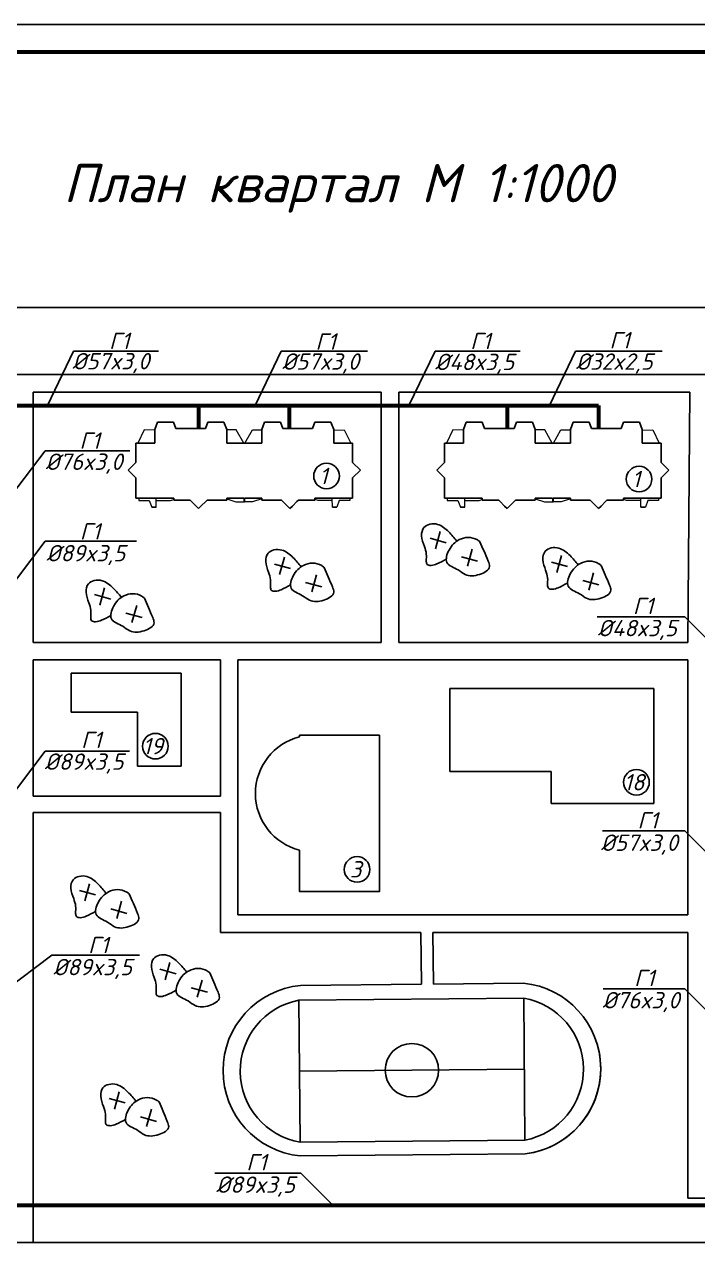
# Model space of a CAD drawing. Header units: millimetres. Extents: x -710977 to 10671, y -929782 to 89628.
# Drawn here: x 1437 to 1560.2, y 3956.5 to 4179.6 of the extents above; entities that cross this region are included whole.
import ezdxf

# ---------------------------------------------------------------- set-up
doc = ezdxf.new("R2010")
doc.units = ezdxf.units.MM
doc.header["$LTSCALE"] = 0.4
for name, color, linetype, lineweight in [('2', 5, 'Continuous', 50), ('5', 7, 'Continuous', 25), ('A-FLOR', 192, 'Continuous', 9), ('A-WALL', 113, 'Continuous', 9), ('газ', 7, 'Continuous', 40), ('основной', 7, 'Continuous', 60)]:
    doc.layers.add(name, color=color, linetype=linetype, lineweight=lineweight)
for name, color, linetype in [('VPORTS', 7, 'Continuous'), ('А1', 7, 'Continuous'), ('кварталыИнфо', 7, 'Continuous'), ('оси', 255, 'Continuous'), ('план', 7, 'Continuous')]:
    doc.layers.add(name, color=color, linetype=linetype)
doc.styles.add('текстовый', font='isocpeui.ttf', dxfattribs={"height": 5})

msp = doc.modelspace()

# ---------------------------------------------------------------- linework, layer by layer
at = {"linetype": 'ByBlock'}
for p, q in [((1369.066, 4127.785), (1640.78, 4127.785)), ((1640.78, 3956.54), (1369.066, 3956.54))]:
    msp.add_line(p, q, dxfattribs=at)
at = {"color": 7, "lineweight": 25}
for p, q in [((1462.251, 4106.814), (1463.403, 4106.814)), ((1465.389, 4105.662), (1466.541, 4105.662)), ((1471.482, 4106.814), (1472.634, 4106.814)), ((1483.008, 4106.814), (1481.856, 4106.814)), ((1489.101, 4105.662), (1487.949, 4105.662)), ((1492.239, 4106.814), (1491.087, 4106.814)), ((1518.712, 4106.814), (1519.864, 4106.814)), ((1521.849, 4105.662), (1523.001, 4105.662)), ((1527.943, 4106.814), (1529.095, 4106.814)), ((1539.468, 4106.814), (1538.316, 4106.814)), ((1545.561, 4105.662), (1544.409, 4105.662)), ((1548.699, 4106.814), (1547.547, 4106.814)), ((1465.498, 4092.51), (1466.65, 4092.51)), ((1467.608, 4092.256), (1468.422, 4091.441)), ((1469.382, 4091.459), (1470.196, 4092.273)), ((1471.341, 4092.51), (1472.493, 4092.51)), ((1483.149, 4092.51), (1481.997, 4092.51)), ((1485.109, 4091.459), (1484.294, 4092.273)), ((1486.883, 4092.256), (1486.068, 4091.441)), ((1488.993, 4092.51), (1487.841, 4092.51)), ((1521.958, 4092.51), (1523.11, 4092.51)), ((1524.068, 4092.256), (1524.882, 4091.441)), ((1525.842, 4091.459), (1526.656, 4092.273)), ((1527.801, 4092.51), (1528.953, 4092.51)), ((1539.609, 4092.51), (1538.457, 4092.51)), ((1541.569, 4091.459), (1540.754, 4092.273)), ((1543.343, 4092.256), (1542.528, 4091.441)), ((1545.453, 4092.51), (1544.301, 4092.51))]:
    msp.add_line(p, q, dxfattribs=at)
msp.add_line((1438.611, 4035.3), (1438.611, 3956.54))
at = {"color": 0, "ltscale": 0.5}
for centre in [(1492.299, 4096.934), (1549.486, 4096.373), (1460.976, 4047.457), (1548.999, 4040.845), (1497.887, 4024.887)]:
    msp.add_circle(centre, 2.347, dxfattribs=at)
at = {"layer": '2', "color": 0, "lineweight": 60}
for p, q in [((1433.337, 4109.852), (1542.035, 4109.852)), ((1468.941, 4105.662), (1468.941, 4109.852)), ((1485.549, 4105.662), (1485.549, 4109.852)), ((1525.401, 4105.662), (1525.401, 4109.852)), ((1542.035, 4109.852), (1542.035, 4105.662)), ((1433.337, 3963.373), (1563.726, 3963.373))]:
    msp.add_line(p, q, dxfattribs=at)
at = {"layer": '5'}
for p, q in [((1487.524, 4003.634), (1509.645, 4003.867)), ((1511.856, 4003.89), (1528.342, 4004.063)), ((1487.218, 4000.931), (1528.371, 4001.298)), ((1487.45, 3974.935), (1487.218, 4000.931)), ((1528.371, 4001.298), (1528.603, 3975.302)), ((1487.334, 3987.933), (1528.487, 3988.3)), ((1528.603, 3975.302), (1487.45, 3974.935)), ((1528.62, 3972.793), (1487.484, 3972.426))]:
    msp.add_line(p, q, dxfattribs=at)
msp.add_circle((1507.91, 3988.116), 4.891, dxfattribs=at)
for centre, radius, start, end in [((1489.039, 3988.028), 15.679, 95.54381, 264.31004), ((1526.734, 3988.412), 15.733, 276.88353, 84.13333), ((1489.72, 3987.954), 13.216, 100.91162, 260.11073), ((1526.101, 3988.278), 13.216, 280.91162, 80.11073), ((1526.734, 3988.412), 15.733, 276.88353, 11.51208)]:
    msp.add_arc(centre, radius, start, end, dxfattribs=at)
at = {"layer": 'A-FLOR', "color": 0}
for p, q in [((1458.955, 4105.364), (1457.767, 4102.974)), ((1460.877, 4105.355), (1458.955, 4105.364)), ((1475.757, 4105.374), (1474.029, 4105.374)), ((1477.149, 4102.974), (1475.757, 4105.374)), ((1477.341, 4102.974), (1478.733, 4105.374)), ((1478.733, 4105.374), (1480.461, 4105.374)), ((1493.613, 4105.355), (1495.536, 4105.364)), ((1495.536, 4105.364), (1496.724, 4102.974)), ((1515.415, 4105.364), (1514.227, 4102.974)), ((1517.337, 4105.355), (1515.415, 4105.364)), ((1532.217, 4105.374), (1530.489, 4105.374)), ((1533.609, 4102.974), (1532.217, 4105.374)), ((1533.801, 4102.974), (1535.193, 4105.374)), ((1535.193, 4105.374), (1536.921, 4105.374)), ((1550.073, 4105.355), (1551.996, 4105.364)), ((1551.996, 4105.364), (1553.184, 4102.974)), ((1457.925, 4092.894), (1457.925, 4092.437)), ((1457.925, 4092.437), (1459.862, 4092.437)), ((1459.862, 4092.437), (1460.318, 4091.213)), ((1461.132, 4091.213), (1461.137, 4092.894)), ((1461.136, 4092.432), (1463.753, 4092.437)), ((1463.753, 4092.437), (1464.333, 4092.653)), ((1474.029, 4092.726), (1475.713, 4092.197)), ((1475.713, 4092.197), (1477.186, 4092.197)), ((1478.778, 4092.197), (1477.305, 4092.197)), ((1480.461, 4092.726), (1478.778, 4092.197)), ((1490.737, 4092.437), (1490.157, 4092.653)), ((1493.355, 4092.432), (1490.737, 4092.437)), ((1493.358, 4091.213), (1493.354, 4092.894)), ((1494.629, 4092.437), (1494.173, 4091.213)), ((1496.566, 4092.437), (1494.629, 4092.437)), ((1496.566, 4092.894), (1496.566, 4092.437)), ((1514.385, 4092.894), (1514.385, 4092.437)), ((1514.385, 4092.437), (1516.322, 4092.437)), ((1516.322, 4092.437), (1516.778, 4091.213)), ((1517.592, 4091.213), (1517.597, 4092.894)), ((1517.596, 4092.432), (1520.213, 4092.437)), ((1520.213, 4092.437), (1520.793, 4092.653)), ((1530.489, 4092.726), (1532.173, 4092.197)), ((1532.173, 4092.197), (1533.646, 4092.197)), ((1535.238, 4092.197), (1533.765, 4092.197)), ((1536.921, 4092.726), (1535.238, 4092.197)), ((1547.198, 4092.437), (1546.617, 4092.653)), ((1549.815, 4092.432), (1547.198, 4092.437)), ((1549.818, 4091.213), (1549.814, 4092.894)), ((1551.089, 4092.437), (1550.633, 4091.213)), ((1553.026, 4092.437), (1551.089, 4092.437)), ((1553.026, 4092.894), (1553.026, 4092.437))]:
    msp.add_line(p, q, dxfattribs=at)
at = {"layer": 'A-WALL', "lineweight": 25}
for p, q in [((1461.383, 4106.814), (1460.877, 4105.465)), ((1460.877, 4105.465), (1460.877, 4102.974)), ((1462.251, 4106.814), (1461.383, 4106.814)), ((1464.308, 4106.814), (1463.403, 4106.814)), ((1464.74, 4105.662), (1464.308, 4106.814)), ((1465.389, 4105.662), (1464.74, 4105.662)), ((1468.365, 4105.662), (1466.541, 4105.662)), ((1470.167, 4105.662), (1469.517, 4105.662)), ((1470.599, 4106.814), (1470.167, 4105.662)), ((1471.482, 4106.814), (1470.599, 4106.814)), ((1473.524, 4106.814), (1472.634, 4106.814)), ((1474.029, 4105.465), (1473.524, 4106.814)), ((1474.029, 4102.974), (1474.029, 4105.465)), ((1480.461, 4105.465), (1480.967, 4106.814)), ((1480.461, 4102.974), (1480.461, 4105.465)), ((1480.967, 4106.814), (1481.856, 4106.814)), ((1483.008, 4106.814), (1483.892, 4106.814)), ((1483.892, 4106.814), (1484.324, 4105.662)), ((1484.324, 4105.662), (1484.973, 4105.662)), ((1486.125, 4105.662), (1487.949, 4105.662)), ((1489.101, 4105.662), (1489.751, 4105.662)), ((1489.751, 4105.662), (1490.183, 4106.814)), ((1490.183, 4106.814), (1491.087, 4106.814)), ((1492.239, 4106.814), (1493.108, 4106.814)), ((1493.108, 4106.814), (1493.613, 4105.465)), ((1493.613, 4105.465), (1493.613, 4102.974)), ((1517.843, 4106.814), (1517.337, 4105.465)), ((1517.337, 4105.465), (1517.337, 4102.974)), ((1518.712, 4106.814), (1517.843, 4106.814)), ((1520.768, 4106.814), (1519.864, 4106.814)), ((1521.2, 4105.662), (1520.768, 4106.814)), ((1521.849, 4105.662), (1521.2, 4105.662)), ((1524.825, 4105.662), (1523.001, 4105.662)), ((1526.627, 4105.662), (1525.977, 4105.662)), ((1527.059, 4106.814), (1526.627, 4105.662)), ((1527.943, 4106.814), (1527.059, 4106.814)), ((1529.984, 4106.814), (1529.095, 4106.814)), ((1530.489, 4105.465), (1529.984, 4106.814)), ((1530.489, 4102.974), (1530.489, 4105.465)), ((1536.921, 4105.465), (1537.427, 4106.814)), ((1536.921, 4102.974), (1536.921, 4105.465)), ((1537.427, 4106.814), (1538.316, 4106.814)), ((1539.468, 4106.814), (1540.352, 4106.814)), ((1540.352, 4106.814), (1540.784, 4105.662)), ((1540.784, 4105.662), (1541.433, 4105.662)), ((1542.585, 4105.662), (1544.409, 4105.662)), ((1545.561, 4105.662), (1546.211, 4105.662)), ((1546.211, 4105.662), (1546.643, 4106.814)), ((1546.643, 4106.814), (1547.547, 4106.814)), ((1548.699, 4106.814), (1549.568, 4106.814)), ((1549.568, 4106.814), (1550.073, 4105.465)), ((1550.073, 4105.465), (1550.073, 4102.974)), ((1457.421, 4102.974), (1457.421, 4099.432)), ((1458.957, 4102.974), (1457.421, 4102.974)), ((1460.877, 4102.974), (1459.689, 4102.974)), ((1474.701, 4102.974), (1474.029, 4102.974)), ((1477.245, 4102.974), (1475.433, 4102.974)), ((1477.245, 4102.974), (1479.058, 4102.974)), ((1479.789, 4102.974), (1480.461, 4102.974)), ((1493.613, 4102.974), (1494.802, 4102.974)), ((1494.946, 4102.974), (1497.069, 4102.974)), ((1497.069, 4102.974), (1497.069, 4099.432)), ((1513.881, 4102.974), (1513.881, 4099.432)), ((1515.417, 4102.974), (1513.881, 4102.974)), ((1517.337, 4102.974), (1516.149, 4102.974)), ((1531.161, 4102.974), (1530.489, 4102.974)), ((1533.705, 4102.974), (1531.893, 4102.974)), ((1533.705, 4102.974), (1535.518, 4102.974)), ((1536.249, 4102.974), (1536.921, 4102.974)), ((1550.073, 4102.974), (1551.262, 4102.974)), ((1551.406, 4102.974), (1553.529, 4102.974)), ((1553.529, 4102.974), (1553.529, 4099.432)), ((1457.421, 4099.432), (1455.998, 4098.009)), ((1497.069, 4099.432), (1498.492, 4098.009)), ((1513.881, 4099.432), (1512.458, 4098.009)), ((1553.529, 4099.432), (1554.952, 4098.009)), ((1455.998, 4098.009), (1457.421, 4096.586)), ((1457.421, 4096.586), (1457.421, 4092.894)), ((1498.492, 4098.009), (1497.069, 4096.586)), ((1497.069, 4096.586), (1497.069, 4092.894)), ((1512.458, 4098.009), (1513.881, 4096.586)), ((1513.881, 4096.586), (1513.881, 4092.894)), ((1554.952, 4098.009), (1553.529, 4096.586)), ((1553.529, 4096.586), (1553.529, 4092.894)), ((1457.421, 4092.894), (1458.726, 4092.894)), ((1459.656, 4092.894), (1462.093, 4092.894)), ((1462.825, 4092.894), (1464.333, 4092.894)), ((1464.333, 4092.894), (1464.333, 4092.51)), ((1464.333, 4092.51), (1465.498, 4092.51)), ((1466.65, 4092.51), (1467.354, 4092.51)), ((1467.354, 4092.51), (1467.608, 4092.256)), ((1470.196, 4092.273), (1470.433, 4092.51)), ((1470.433, 4092.51), (1471.341, 4092.51)), ((1472.493, 4092.51), (1474.029, 4092.51)), ((1474.029, 4092.51), (1474.029, 4092.894)), ((1474.029, 4092.894), (1475.602, 4092.894)), ((1475.746, 4092.894), (1477.186, 4092.894)), ((1478.745, 4092.894), (1477.305, 4092.894)), ((1480.461, 4092.894), (1478.889, 4092.894)), ((1480.461, 4092.51), (1480.461, 4092.894)), ((1481.997, 4092.51), (1480.461, 4092.51)), ((1484.058, 4092.51), (1483.149, 4092.51)), ((1484.294, 4092.273), (1484.058, 4092.51)), ((1487.137, 4092.51), (1486.883, 4092.256)), ((1487.841, 4092.51), (1487.137, 4092.51)), ((1490.157, 4092.51), (1488.993, 4092.51)), ((1491.666, 4092.894), (1490.157, 4092.894)), ((1490.157, 4092.894), (1490.157, 4092.51)), ((1494.237, 4092.894), (1492.397, 4092.894)), ((1497.069, 4092.894), (1495.765, 4092.894)), ((1513.881, 4092.894), (1515.186, 4092.894)), ((1516.116, 4092.894), (1518.553, 4092.894)), ((1519.285, 4092.894), (1520.793, 4092.894)), ((1520.793, 4092.894), (1520.793, 4092.51)), ((1520.793, 4092.51), (1521.958, 4092.51)), ((1523.11, 4092.51), (1523.814, 4092.51)), ((1523.814, 4092.51), (1524.068, 4092.256)), ((1526.656, 4092.273), (1526.893, 4092.51)), ((1526.893, 4092.51), (1527.801, 4092.51)), ((1528.953, 4092.51), (1530.489, 4092.51)), ((1530.489, 4092.51), (1530.489, 4092.894)), ((1530.489, 4092.894), (1532.062, 4092.894)), ((1532.206, 4092.894), (1533.646, 4092.894)), ((1535.205, 4092.894), (1533.765, 4092.894)), ((1536.921, 4092.894), (1535.349, 4092.894)), ((1536.921, 4092.51), (1536.921, 4092.894)), ((1538.457, 4092.51), (1536.921, 4092.51)), ((1540.518, 4092.51), (1539.609, 4092.51)), ((1540.754, 4092.273), (1540.518, 4092.51)), ((1543.597, 4092.51), (1543.343, 4092.256)), ((1544.301, 4092.51), (1543.597, 4092.51)), ((1546.617, 4092.51), (1545.453, 4092.51)), ((1548.126, 4092.894), (1546.617, 4092.894)), ((1546.617, 4092.894), (1546.617, 4092.51)), ((1550.697, 4092.894), (1548.857, 4092.894)), ((1553.529, 4092.894), (1552.225, 4092.894))]:
    msp.add_line(p, q, dxfattribs=at)
at = {"layer": 'A-WALL'}
for p, q in [((1477.186, 4092.894), (1477.186, 4092.197)), ((1477.186, 4092.197), (1477.305, 4092.197)), ((1477.305, 4092.894), (1477.305, 4092.197)), ((1533.646, 4092.894), (1533.646, 4092.197)), ((1533.646, 4092.197), (1533.765, 4092.197)), ((1533.765, 4092.894), (1533.765, 4092.197))]:
    msp.add_line(p, q, dxfattribs=at)
at = {"layer": 'VPORTS'}
for p, q in [((1458.957, 4102.974), (1460.475, 4102.974)), ((1474.701, 4102.974), (1476.219, 4102.974)), ((1479.789, 4102.974), (1478.271, 4102.974)), ((1494.946, 4102.974), (1494.015, 4102.974)), ((1515.417, 4102.974), (1516.935, 4102.974)), ((1531.161, 4102.974), (1532.679, 4102.974)), ((1536.249, 4102.974), (1534.731, 4102.974)), ((1551.406, 4102.974), (1550.475, 4102.974)), ((1458.726, 4092.894), (1459.656, 4092.894)), ((1462.093, 4092.894), (1463.611, 4092.894)), ((1474.815, 4092.894), (1475.746, 4092.894)), ((1475.602, 4092.894), (1475.746, 4092.894)), ((1479.675, 4092.894), (1478.745, 4092.894)), ((1478.889, 4092.894), (1478.745, 4092.894)), ((1492.397, 4092.894), (1490.879, 4092.894)), ((1495.765, 4092.894), (1494.237, 4092.894)), ((1515.186, 4092.894), (1516.116, 4092.894)), ((1518.553, 4092.894), (1520.071, 4092.894)), ((1531.275, 4092.894), (1532.206, 4092.894)), ((1532.062, 4092.894), (1532.206, 4092.894)), ((1536.135, 4092.894), (1535.205, 4092.894)), ((1535.349, 4092.894), (1535.205, 4092.894)), ((1548.857, 4092.894), (1547.34, 4092.894)), ((1552.225, 4092.894), (1550.697, 4092.894))]:
    msp.add_line(p, q, dxfattribs=at)
at = {"layer": 'А1'}
msp.add_line((852.127, 4179.644), (1693.127, 4179.644), dxfattribs=at)
at = {"layer": 'газ', "color": 0, "lineweight": 25, "ltscale": 0.08}
for p, q in [((1445.997, 4119.777), (1441.222, 4109.852)), ((1445.997, 4119.777), (1461.531, 4119.777)), ((1483.982, 4119.777), (1479.207, 4109.852)), ((1483.982, 4119.777), (1499.819, 4119.777)), ((1512.152, 4119.777), (1507.377, 4109.852)), ((1512.152, 4119.777), (1527.719, 4119.777)), ((1537.855, 4119.777), (1533.08, 4109.852)), ((1537.855, 4119.777), (1553.716, 4119.777)), ((1440.822, 4101.556), (1433.337, 4091.63)), ((1440.822, 4101.556), (1456.324, 4101.556)), ((1440.822, 4084.982), (1433.337, 4075.056)), ((1440.822, 4084.982), (1457.496, 4084.982)), ((1541.833, 4071.144), (1557.874, 4071.144)), ((1557.874, 4071.144), (1563.726, 4065.285)), ((1440.822, 4046.538), (1433.337, 4036.612)), ((1440.822, 4046.538), (1456.228, 4046.538)), ((1542.779, 4031.933), (1557.874, 4031.933)), ((1557.874, 4031.933), (1563.726, 4026.074)), ((1442.059, 4009.186), (1433.337, 4002.595)), ((1442.059, 4009.186), (1458.052, 4009.186)), ((1542.894, 4003.04), (1557.874, 4003.04)), ((1557.874, 4003.04), (1563.726, 3997.181)), ((1471.88, 3969.232), (1487.587, 3969.232)), ((1487.587, 3969.232), (1493.438, 3963.373))]:
    msp.add_line(p, q, dxfattribs=at)
at = {"layer": 'кварталыИнфо', "ltscale": 0.12}
for p, q in [((1369.066, 4115.517), (1608.674, 4115.517)), ((1502.314, 4112.317), (1438.611, 4112.317)), ((1438.611, 4066.445), (1438.611, 4112.317)), ((1502.314, 4066.445), (1502.314, 4112.317)), ((1505.514, 4066.445), (1505.514, 4112.317)), ((1505.514, 4112.317), (1558.798, 4112.317)), ((1558.389, 4066.445), (1558.798, 4112.317)), ((1469.517, 4105.662), (1468.365, 4105.662)), ((1484.973, 4105.662), (1486.125, 4105.662)), ((1524.825, 4105.662), (1525.977, 4105.662)), ((1541.433, 4105.662), (1542.585, 4105.662)), ((1461.132, 4091.213), (1460.318, 4091.213)), ((1468.422, 4091.441), (1468.893, 4090.97)), ((1468.893, 4090.97), (1469.382, 4091.459)), ((1485.109, 4091.459), (1485.597, 4090.97)), ((1485.597, 4090.97), (1486.068, 4091.441)), ((1493.358, 4091.213), (1494.173, 4091.213)), ((1517.592, 4091.213), (1516.778, 4091.213)), ((1524.882, 4091.441), (1525.353, 4090.97)), ((1525.353, 4090.97), (1525.842, 4091.459)), ((1541.569, 4091.459), (1542.057, 4090.97)), ((1542.057, 4090.97), (1542.528, 4091.441)), ((1549.818, 4091.213), (1550.633, 4091.213)), ((1438.611, 4066.445), (1472.891, 4066.445)), ((1472.891, 4066.445), (1502.314, 4066.445)), ((1558.389, 4066.445), (1505.514, 4066.445)), ((1472.891, 4063.245), (1438.611, 4063.245)), ((1438.611, 4038.3), (1438.611, 4063.245)), ((1472.891, 4038.3), (1472.891, 4063.245)), ((1476.091, 4063.245), (1476.091, 4016.555)), ((1558.389, 4063.245), (1476.091, 4063.245)), ((1558.389, 4016.555), (1558.389, 4063.245)), ((1514.857, 4058.033), (1552.154, 4058.033)), ((1514.857, 4042.825), (1514.857, 4058.033)), ((1552.154, 4058.033), (1552.154, 4042.825)), ((1533.37, 4042.825), (1514.857, 4042.825)), ((1533.37, 4042.825), (1533.37, 4036.932)), ((1552.154, 4036.932), (1552.154, 4042.825)), ((1472.891, 4038.3), (1438.611, 4038.3)), ((1533.37, 4036.932), (1552.154, 4036.932)), ((1438.611, 4035.3), (1472.891, 4035.3)), ((1472.891, 4035.3), (1472.891, 4013.355)), ((1476.091, 4016.555), (1558.389, 4016.555)), ((1509.546, 4013.31), (1472.891, 4013.355)), ((1511.757, 4013.31), (1558.389, 4013.355)), ((1558.389, 4013.355), (1558.389, 3997.792)), ((1558.389, 3997.792), (1558.389, 3964.661)), ((1558.389, 3964.661), (1608.674, 3964.661))]:
    msp.add_line(p, q, dxfattribs=at)
for points in [[(1457.722, 4053.711), (1445.6, 4053.711), (1445.6, 4060.808), (1465.68, 4060.808), (1465.68, 4053.711)], [(1457.722, 4053.711), (1457.722, 4043.798), (1465.68, 4043.798), (1465.68, 4053.711)], [(1487.369, 4049.177), (1487.369, 4049.462), (1501.97, 4049.462), (1501.97, 4020.837), (1487.369, 4020.837), (1487.369, 4028.418)]]:
    msp.add_lwpolyline(points, dxfattribs=at)
msp.add_arc((1489.99, 4038.798), 10.705, 104.17086, 255.82914, dxfattribs=at)
at = {"layer": 'оси'}
for p, q in [((1509.546, 4013.31), (1509.645, 4003.867)), ((1511.757, 4013.31), (1511.856, 4003.89))]:
    msp.add_line(p, q, dxfattribs=at)
at = {"layer": 'основной'}
msp.add_line((872.127, 4174.644), (1688.127, 4174.644), dxfattribs=at)
at = {"layer": 'план', "color": 0}
for p, q in [((1514.195, 4084.711), (1511.251, 4085.525)), ((1512.214, 4083.601), (1513.085, 4086.749)), ((1518.085, 4080.402), (1518.955, 4083.55)), ((1485.69, 4080.005), (1482.746, 4080.819)), ((1483.709, 4078.895), (1484.58, 4082.043)), ((1519.926, 4081.329), (1516.982, 4082.144)), ((1536.386, 4080.357), (1533.442, 4081.171)), ((1534.405, 4079.247), (1535.276, 4082.394)), ((1489.58, 4075.696), (1490.45, 4078.844)), ((1540.276, 4076.047), (1541.146, 4079.195)), ((1450.826, 4073.288), (1451.696, 4076.435)), ((1491.421, 4076.624), (1488.477, 4077.438)), ((1542.117, 4076.975), (1539.173, 4077.789)), ((1452.807, 4074.398), (1449.863, 4075.212)), ((1458.537, 4071.016), (1455.593, 4071.83)), ((1456.696, 4070.089), (1457.567, 4073.236)), ((1450.029, 4020.216), (1447.085, 4021.03)), ((1448.048, 4019.105), (1448.919, 4022.253)), ((1453.919, 4015.906), (1454.789, 4019.054)), ((1455.76, 4016.834), (1452.816, 4017.648)), ((1462.777, 4004.668), (1463.647, 4007.816)), ((1464.758, 4005.779), (1461.814, 4006.593)), ((1470.488, 4002.397), (1467.544, 4003.211)), ((1468.647, 4001.469), (1469.518, 4004.617)), ((1455.48, 3982.124), (1452.536, 3982.938)), ((1453.499, 3981.013), (1454.37, 3984.161)), ((1459.37, 3977.814), (1460.24, 3980.962)), ((1461.211, 3978.742), (1458.267, 3979.556))]:
    msp.add_line(p, q, dxfattribs=at)
for points in [[(1516.156, 4085.027), (1514.654, 4086.712), (1512.618, 4088.072), (1511.18, 4088.108), (1510.107, 4087.5), (1509.688, 4085.985), (1510.195, 4084.03), (1510.553, 4082.649), (1510.553, 4081.303), (1510.696, 4080.75), (1511.429, 4080.547), (1512.497, 4080.824), (1514.207, 4081.683)], [(1520.366, 4084.904), (1521.878, 4081.328), (1522.126, 4080.373), (1520.306, 4078.913), (1517.682, 4078.888), (1516.393, 4079.725), (1514.331, 4081.105), (1514.707, 4083.369), (1516.582, 4085.277), (1518.197, 4085.696), (1519.915, 4085.221), (1520.366, 4084.904)], [(1487.651, 4080.321), (1486.149, 4082.006), (1484.113, 4083.367), (1482.675, 4083.402), (1481.601, 4082.794), (1481.183, 4081.279), (1481.69, 4079.324), (1482.048, 4077.943), (1482.048, 4076.597), (1482.191, 4076.044), (1482.924, 4075.841), (1483.992, 4076.118), (1485.702, 4076.977)], [(1538.347, 4080.672), (1536.845, 4082.358), (1534.809, 4083.718), (1533.371, 4083.753), (1532.298, 4083.145), (1531.879, 4081.631), (1532.386, 4079.676), (1532.744, 4078.295), (1532.744, 4076.949), (1532.887, 4076.396), (1533.62, 4076.193), (1534.688, 4076.47), (1536.398, 4077.329)], [(1491.861, 4080.198), (1493.373, 4076.622), (1493.621, 4075.667), (1491.801, 4074.207), (1489.177, 4074.182), (1487.888, 4075.019), (1485.826, 4076.399), (1486.202, 4078.663), (1488.077, 4080.571), (1489.692, 4080.99), (1491.409, 4080.515), (1491.861, 4080.198)], [(1542.557, 4080.55), (1544.069, 4076.974), (1544.317, 4076.019), (1542.497, 4074.559), (1539.873, 4074.533), (1538.584, 4075.371), (1536.522, 4076.75), (1536.898, 4079.015), (1538.773, 4080.923), (1540.388, 4081.342), (1542.105, 4080.867), (1542.557, 4080.55)], [(1454.767, 4074.714), (1453.266, 4076.399), (1451.229, 4077.759), (1449.791, 4077.795), (1448.718, 4077.186), (1448.299, 4075.672), (1448.806, 4073.717), (1449.165, 4072.336), (1449.164, 4070.99), (1449.308, 4070.437), (1450.041, 4070.234), (1451.108, 4070.511), (1452.819, 4071.37)], [(1458.978, 4074.591), (1460.49, 4071.015), (1460.738, 4070.06), (1458.918, 4068.6), (1456.293, 4068.574), (1455.005, 4069.412), (1452.943, 4070.791), (1453.319, 4073.056), (1455.193, 4074.964), (1456.809, 4075.383), (1458.526, 4074.908), (1458.978, 4074.591)], [(1451.99, 4020.531), (1450.488, 4022.217), (1448.452, 4023.577), (1447.014, 4023.612), (1445.94, 4023.004), (1445.522, 4021.49), (1446.029, 4019.534), (1446.387, 4018.154), (1446.387, 4016.808), (1446.53, 4016.255), (1447.263, 4016.052), (1448.331, 4016.329), (1450.041, 4017.188)], [(1456.2, 4020.409), (1457.712, 4016.833), (1457.96, 4015.878), (1456.14, 4014.417), (1453.516, 4014.392), (1452.227, 4015.23), (1450.165, 4016.609), (1450.541, 4018.874), (1452.416, 4020.782), (1454.031, 4021.201), (1455.748, 4020.726), (1456.2, 4020.409)], [(1466.718, 4006.094), (1465.217, 4007.78), (1463.18, 4009.14), (1461.742, 4009.175), (1460.669, 4008.567), (1460.25, 4007.053), (1460.757, 4005.097), (1461.116, 4003.717), (1461.115, 4002.371), (1461.259, 4001.818), (1461.992, 4001.615), (1463.059, 4001.892), (1464.77, 4002.751)], [(1470.929, 4005.972), (1472.441, 4002.396), (1472.689, 4001.441), (1470.869, 3999.981), (1468.244, 3999.955), (1466.956, 4000.793), (1464.893, 4002.172), (1465.27, 4004.437), (1467.144, 4006.345), (1468.76, 4006.764), (1470.477, 4006.289), (1470.929, 4005.972)], [(1457.441, 3982.439), (1455.939, 3984.125), (1453.903, 3985.485), (1452.465, 3985.52), (1451.391, 3984.912), (1450.973, 3983.398), (1451.48, 3981.442), (1451.838, 3980.062), (1451.838, 3978.715), (1451.981, 3978.162), (1452.714, 3977.96), (1453.782, 3978.237), (1455.492, 3979.096)], [(1461.651, 3982.317), (1463.163, 3978.741), (1463.411, 3977.786), (1461.591, 3976.325), (1458.967, 3976.3), (1457.678, 3977.138), (1455.616, 3978.517), (1455.992, 3980.782), (1457.867, 3982.69), (1459.482, 3983.109), (1461.199, 3982.634), (1461.651, 3982.317)]]:
    msp.add_spline(points, degree=3, dxfattribs=at)

# ---------------------------------------------------------------- texts
at = {"layer": '5', "color": 0, "style": 'текстовый'}
for s, p in [('1', (1490.986, 4095.448)), ('1', (1548.174, 4094.886)), ('19', (1458.661, 4045.97)), ('18', (1546.684, 4039.359)), ('3', (1496.574, 4023.4))]:
    msp.add_text(s, height=3, dxfattribs=at).set_placement(p)
at = {"layer": 'газ', "color": 0, "lineweight": 25, "ltscale": 0.08, "style": 'текстовый'}
for s, p in [('Г1', (1452.499, 4120.18)), ('Г1', (1490.266, 4120.064)), ('Г1', (1518.584, 4120.157)), ('Г1', (1544.06, 4120.303)), ('%%C57x3,0', (1445.779, 4116.459)), ('%%C57x3,0', (1484.156, 4116.397)), ('%%C48x3,5', (1512.148, 4116.324)), ('%%C32x2,5', (1537.92, 4116.389)), ('Г1', (1447.085, 4101.918)), ('%%C76x3,0', (1440.862, 4098.049)), ('Г1', (1447.156, 4085.297)), ('%%C89x3,5', (1441.03, 4081.299)), ('Г1', (1548.351, 4071.638)), ('%%C48x3,5', (1541.914, 4067.584)), ('Г1', (1447.385, 4047.116)), ('%%C89x3,5', (1440.711, 4043.128)), ('Г1', (1549.188, 4032.377)), ('%%C57x3,0', (1542.47, 4028.278)), ('Г1', (1448.67, 4009.543)), ('%%C89x3,5', (1442.267, 4005.503)), ('Г1', (1548.574, 4003.51)), ('%%C76x3,0', (1542.796, 3999.437)), ('Г1', (1477.614, 3969.777)), ('%%C89x3,5', (1472.081, 3965.658))]:
    msp.add_text(s, height=3, dxfattribs=at).set_placement(p)
at = {"layer": 'газ', "color": 0, "lineweight": 50, "ltscale": 0.08, "insert": (1444.135, 4154.067), "char_height": 7, "attachment_point": 1, "style": 'текстовый'}
msp.add_mtext_dynamic_manual_height_columns('{\\fISOCPEUR|b0|i1|c204|p34;План квартал М \\fISOCPEUR|b0|i1|c0|p34;1:1000}', width=157.38526, gutter_width=15, heights=[0], dxfattribs=at)

doc.saveas('drawing.dxf')
